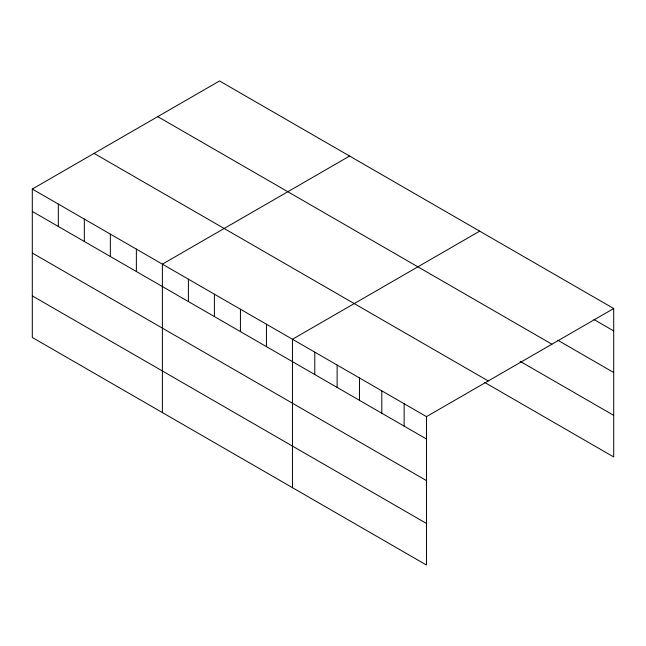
<?xml version="1.0" encoding="UTF-8"?>
<svg xmlns="http://www.w3.org/2000/svg" width="646" height="646" viewBox="0 0 646 646"><rect width="100%" height="100%" fill="white"/><g stroke="black" fill="none" stroke-linecap="round" stroke-linejoin="round"><path stroke-width="0.97" d="M32.3 189.052L426.473 416.63L426.473 565.04L32.3 337.47L32.3 189.052L219.527 80.96L613.7 308.53L613.7 456.948L484.839 382.545M349.607 156.057L162.38 264.149L162.38 412.568M479.679 231.155L292.452 339.255L292.452 487.665M426.473 416.63L613.7 308.53M593.94 319.512L613.7 330.922M557.861 340.272L613.7 372.508M157.745 116.627L551.918 344.205M520.062 361.292L613.7 415.362M94.082 153.385L488.255 380.954M32.3 211.444L426.473 439.022M32.3 253.03L426.473 480.608M32.3 295.876L426.473 523.454M404.138 403.734L404.138 426.126M381.802 390.838L381.802 413.23M359.467 377.942L359.467 400.334M337.131 365.047L337.131 387.43M314.788 352.151L314.788 374.535M266.443 324.235L266.443 346.619M240.425 309.216L240.425 331.6M214.407 294.196L214.407 316.58M188.39 279.169L188.39 301.561M136.363 249.13L136.363 271.522M110.345 234.11L110.345 256.502M84.327 219.091L84.327 241.483M58.318 204.071L58.318 226.463"/></g></svg>
